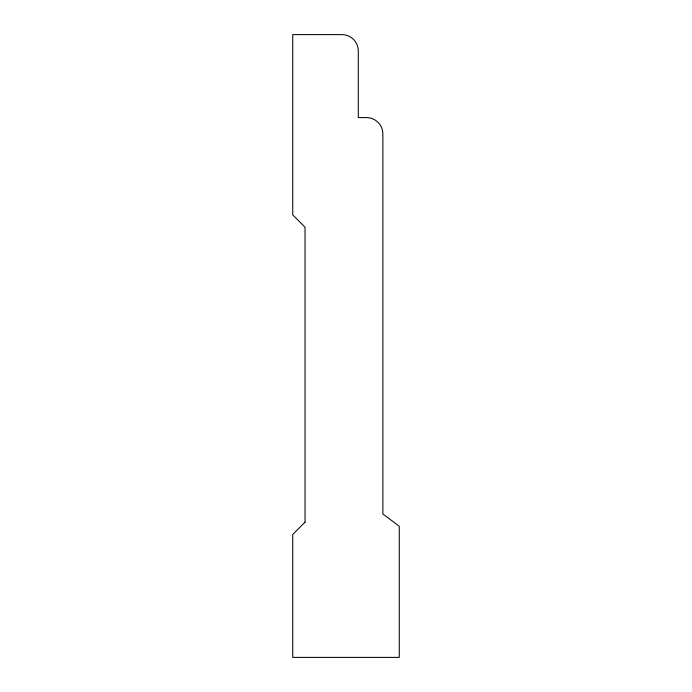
<?xml version="1.0" encoding="UTF-8"?>
<svg xmlns="http://www.w3.org/2000/svg" width="692" height="692" viewBox="0 0 692 692"><rect width="100%" height="100%" fill="white"/><g stroke="black" fill="none" stroke-linecap="round" stroke-linejoin="round"><path stroke-width="1.04" d="M305.025 522.183L292.733 534.475L292.733 657.4L399.267 657.4L399.267 526.283L382.875 513.992L382.875 133.98A16.392 16.392 0 0 0 366.483 117.588L358.292 117.588L358.292 50.992A16.392 16.392 0 0 0 341.9 34.6L292.733 34.6L292.733 214.883L305.025 227.175L305.025 522.183"/></g></svg>
